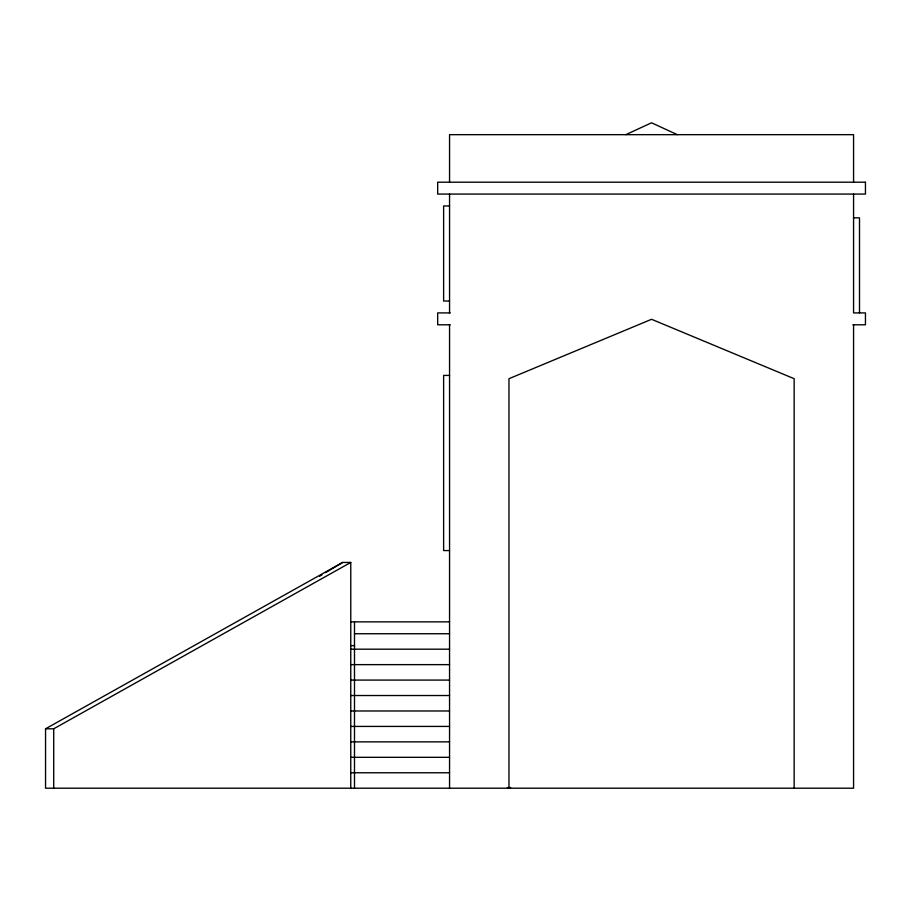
<?xml version="1.0" encoding="UTF-8"?>
<svg xmlns="http://www.w3.org/2000/svg" width="911" height="911" viewBox="0 0 911 911"><rect width="100%" height="100%" fill="white"/><g stroke="black" fill="none" stroke-linecap="round" stroke-linejoin="round"><path stroke-width="1.37" d="M510.672 787.559L507.347 787.616M319.51 576.31L321.947 574.852M325.591 572.655L342.616 562.44L350.769 562.44L350.758 788.209M853.573 324.794L853.573 788.209L45.55 788.209L45.55 728.8L342.616 562.44M45.55 728.8L53.703 728.8L350.769 562.44M625.823 134.669L651.559 122.791L677.306 134.669M449.556 205.966L443.623 205.966L443.623 301.029L449.556 301.029M853.573 217.843L859.506 217.843L859.506 312.906M450.262 312.906L437.679 312.906L437.679 324.794L450.262 324.794M852.867 324.794L865.45 324.794L865.45 312.906L853.573 312.906L853.573 194.077M449.556 375.423L443.623 375.423L443.623 550.563L449.556 550.563M350.541 621.86L449.556 621.86M354.493 633.737L449.556 633.737M350.541 645.626L354.493 645.626M350.758 649.19L449.556 649.19M350.758 664.631L449.556 664.631M350.758 680.084L449.556 680.084M350.758 695.526L449.556 695.526M350.758 710.979L449.556 710.979M350.758 726.42L449.556 726.42M350.758 741.873L449.556 741.873M350.758 757.314L449.556 757.314M350.758 772.767L449.556 772.767M853.573 182.2L853.573 134.669L449.556 134.669L449.556 182.2M794.153 788.209L794.153 378.703L651.559 319.294L508.976 378.703L508.976 788.209M449.556 194.077L449.556 312.906M449.556 324.794L449.556 788.209M354.493 621.86L354.493 788.209M53.703 728.8L53.703 788.209M865.45 182.2L437.679 182.2L437.679 194.077L865.45 194.077L865.45 182.2"/></g></svg>
